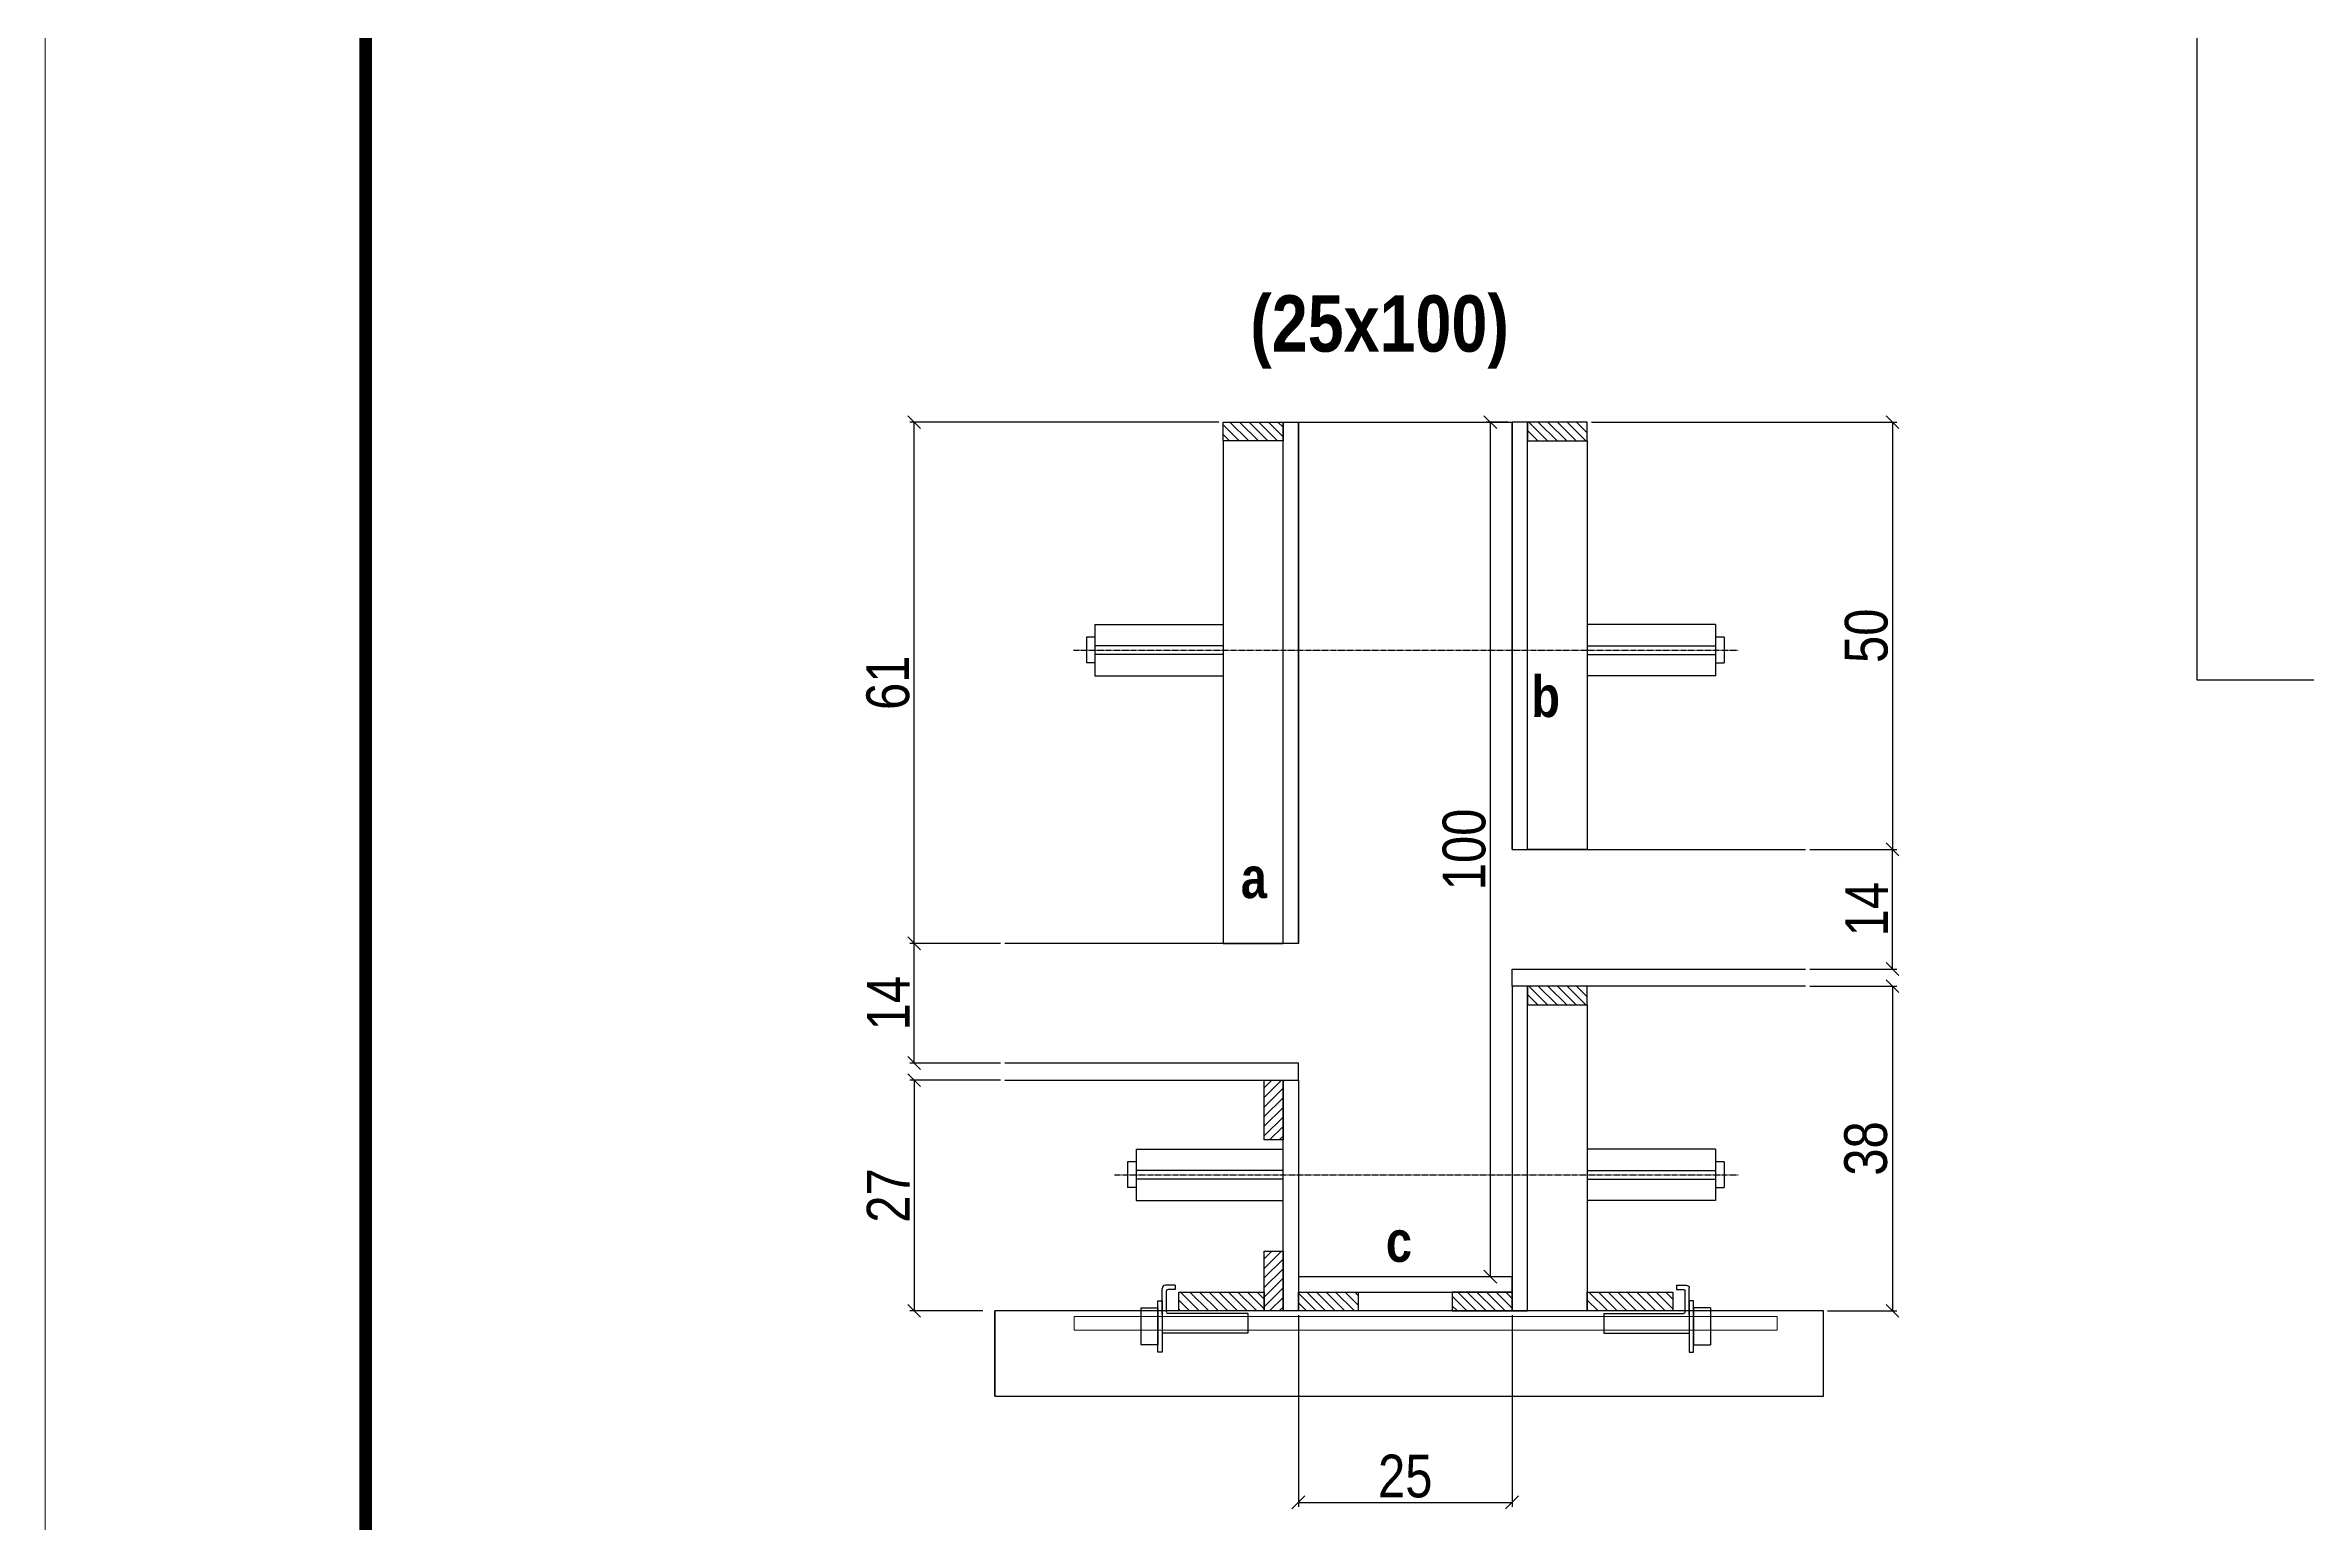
# Model space of a CAD drawing. Extents: x 2603 to 22413, y 1253 to 30260.
# Drawn here: x 2603 to 3132, y 25727 to 26073 of the extents above; entities that cross this region are included whole.
import ezdxf

# ---------------------------------------------------------------- set-up
doc = ezdxf.new("R2010")
doc.units = 0
doc.linetypes.add('DASHED', pattern=[0.75, 0.5, -0.25])
doc.linetypes.add('HIDDEN', pattern=[0.375, 0.25, -0.125])
for name, color, linetype in [('barrote', 251, 'Continuous'), ('COTA', 241, 'Continuous'), ('detalhes', 4, 'Continuous'), ('NOMENCLATURA', 7, 'Continuous'), ('Painéis', 200, 'Continuous'), ('presilha', 1, 'Continuous'), ('SARR_2.2x10', 60, 'Continuous'), ('SARR_2.2x7', 40, 'Continuous'), ('SARR_3.5x7', 81, 'Continuous'), ('TENSOR', 3, 'Continuous')]:
    doc.layers.add(name, color=color, linetype=linetype)
for name, color, linetype, lineweight in [('CONCRETO', 251, 'Continuous', 25), ('Folhas', 255, 'Continuous', 9), ('SARRAFO DE PRESSAO', 251, 'DASHED', 9), ('SCO-___-LAJ', 2, 'Continuous', 0)]:
    doc.layers.add(name, color=color, linetype=linetype, lineweight=lineweight)
doc.styles.add('COTA TECNICA 2X', font='techl___.ttf', dxfattribs={"height": 10})
doc.styles.add('TECNICA', font='techb___.ttf', dxfattribs={"height": 10})
doc.dimstyles.new('SECAO', dxfattribs={"dimscale": 0.333333, "dimtxt": 5, "dimasz": 9, "dimexe": 3, "dimexo": 3, "dimgap": 3, "dimtad": 1, "dimdec": 1, "dimlfac": 0.5, "dimzin": 12, "dimdsep": 46, "dimtxsty": 'COTA TECNICA 2X', "dimblk1": 'OBLIQUE', "dimblk2": 'OBLIQUE', "dimsah": 1, "dimcen": 0.9, "dimclrd": 4, "dimclre": 4, "dimclrt": 240, "dimadec": 1, "dimazin": 3, "dimtfac": 1, "dimtdec": 1, "dimtmove": 0, "dimatfit": 3, "dimfxl": 1, "dimtolj": 1, "dimtzin": 12, "dimarcsym": 0})

# ---------------------------------------------------------------- blocks, each defined once
blk = doc.blocks.new('9999999999')
at = {"layer": 'Folhas'}
blk.add_lwpolyline([(98138.98, 34190.21), (99623.98, 34190.21), (99623.98, 35240.21), (98138.98, 35240.21)], close=True, dxfattribs=at)
at = {"layer": 'Folhas', "color": 30, "const_width": 3}
blk.add_lwpolyline([(98213.98, 34230.21), (99583.98, 34230.21), (99583.98, 35200.21), (98213.98, 35200.21)], close=True, dxfattribs=at)
blk = doc.blocks.new('PRESILHA METÁLICA 1')
at = {"layer": 'presilha'}
for p, q in [((7.5, 10.64), (7.5, 19.86)), ((12, 21), (8.64, 21)), ((9, 11.57), (9, 18.93)), ((12, 19.5), (9.57, 19.5)), ((12, 21), (12, 19.5)), ((0, 13), (6, 13)), ((0, 13), (0, 0)), ((6, 15.5), (7.5, 15.5)), ((6, -2.5), (6, 15.5)), ((6, 13), (6, 0)), ((7.5, 15.5), (7.5, -2.5)), ((37.5, 11), (9.57, 11)), ((37.5, 11), (37.5, 4.1)), ((6, 0), (0, 0)), ((37.5, 4.1), (7.5, 4.1)), ((7.5, -2.5), (6, -2.5))]:
    blk.add_line(p, q, dxfattribs=at)
for centre, radius, start, end in [((8.64, 19.86), 1.14, 90, 180), ((9.57, 18.93), 0.57, 90, 180), ((9.57, 11.57), 0.57, 180, 270)]:
    blk.add_arc(centre, radius, start, end, dxfattribs=at)
blk = doc.blocks.new('_Oblique')
at = {"color": 0, "linetype": 'ByBlock', "lineweight": -2}
blk.add_line((-0.5, -0.5), (0.5, 0.5), dxfattribs=at)
blk = doc.blocks.new('*D552')
at = {"layer": 'COTA', "color": 4, "lineweight": -2, "transparency": 16777216}
for p, q in [((3015.92, 25852.32), (3036.26, 25852.32)), ((3035.26, 25852.32), (3035.26, 25776.32)), ((3020.03, 25776.32), (3036.26, 25776.32))]:
    blk.add_line(p, q, dxfattribs=at)
at = {"layer": 'Defpoints', "color": 0, "transparency": 16777216}
for p in [(3014.92, 25852.32), (3019.03, 25776.32), (3035.26, 25776.32)]:
    blk.add_point(p, dxfattribs=at)
at = {"layer": 'COTA', "color": 4, "lineweight": -2, "transparency": 16777216, "xscale": 3, "yscale": 3, "zscale": 3}
for p, rotation in [((3035.26, 25852.32), 90), ((3035.26, 25776.32), 270)]:
    blk.add_blockref('_Oblique', p, dxfattribs=dict(at, rotation=rotation))
at = {"layer": 'COTA', "color": 240, "transparency": 16777216, "insert": (3029.02, 25814.32), "char_height": 10, "attachment_point": 5, "rotation": 90, "style": 'COTA TECNICA 2X'}
blk.add_mtext('\\A1;38', dxfattribs=at)
blk = doc.blocks.new('*D553')
at = {"layer": 'COTA', "color": 4, "lineweight": -2, "transparency": 16777216}
for p, q in [((3015.92, 25884.32), (3036.26, 25884.32)), ((3035.26, 25856.32), (3035.26, 25884.32)), ((3015.92, 25856.32), (3036.26, 25856.32))]:
    blk.add_line(p, q, dxfattribs=at)
at = {"layer": 'Defpoints', "color": 0, "transparency": 16777216}
for p in [(3014.92, 25884.32), (3035.26, 25884.32), (3014.92, 25856.32)]:
    blk.add_point(p, dxfattribs=at)
at = {"layer": 'COTA', "color": 4, "lineweight": -2, "transparency": 16777216, "xscale": 3, "yscale": 3, "zscale": 3}
for p, rotation in [((3035.26, 25884.32), 90), ((3035.26, 25856.32), 270)]:
    blk.add_blockref('_Oblique', p, dxfattribs=dict(at, rotation=rotation))
at = {"layer": 'COTA', "color": 240, "transparency": 16777216, "insert": (3029.19, 25870.32), "char_height": 10, "attachment_point": 5, "rotation": 90, "style": 'COTA TECNICA 2X'}
blk.add_mtext('\\A1;14', dxfattribs=at)
blk = doc.blocks.new('*D554')
at = {"layer": 'COTA', "color": 4, "lineweight": -2, "transparency": 16777216}
for p, q in [((2826.52, 25830.32), (2805.3, 25830.32)), ((2806.3, 25830.32), (2806.3, 25776.32)), ((2822.4, 25776.32), (2805.3, 25776.32))]:
    blk.add_line(p, q, dxfattribs=at)
at = {"layer": 'Defpoints', "color": 0, "transparency": 16777216}
for p in [(2827.52, 25830.32), (2806.3, 25776.32), (2823.4, 25776.32)]:
    blk.add_point(p, dxfattribs=at)
at = {"layer": 'COTA', "color": 4, "lineweight": -2, "transparency": 16777216, "xscale": 3, "yscale": 3, "zscale": 3}
for p, rotation in [((2806.3, 25830.32), 90), ((2806.3, 25776.32), 270)]:
    blk.add_blockref('_Oblique', p, dxfattribs=dict(at, rotation=rotation))
at = {"layer": 'COTA', "color": 240, "transparency": 16777216, "insert": (2800.23, 25803.32), "char_height": 10, "attachment_point": 5, "rotation": 90, "style": 'COTA TECNICA 2X'}
blk.add_mtext('\\A1;27', dxfattribs=at)
blk = doc.blocks.new('*D2938')
at = {"layer": 'COTA', "color": 4, "lineweight": -2, "transparency": 16777216}
for p, q in [((2945.22, 25984.32), (2940.14, 25984.32)), ((2941.14, 25784.32), (2941.14, 25984.32)), ((2945.22, 25784.32), (2940.14, 25784.32))]:
    blk.add_line(p, q, dxfattribs=at)
at = {"layer": 'Defpoints', "color": 0, "transparency": 16777216}
for p in [(2941.14, 25984.32), (2946.22, 25984.32), (2946.22, 25784.32)]:
    blk.add_point(p, dxfattribs=at)
at = {"layer": 'COTA', "color": 4, "lineweight": -2, "transparency": 16777216, "xscale": 3, "yscale": 3, "zscale": 3}
for p, rotation in [((2941.14, 25984.32), 90), ((2941.14, 25784.32), 270)]:
    blk.add_blockref('_Oblique', p, dxfattribs=dict(at, rotation=rotation))
at = {"layer": 'COTA', "color": 240, "transparency": 16777216, "insert": (2935.04, 25884.32), "char_height": 10, "attachment_point": 5, "rotation": 90, "style": 'COTA TECNICA 2X'}
blk.add_mtext('\\A1;100', dxfattribs=at)
blk = doc.blocks.new('*D2939')
at = {"layer": 'COTA', "color": 4, "lineweight": -2, "transparency": 16777216}
for p, q in [((2877.62, 25984.32), (2805.3, 25984.32)), ((2806.3, 25862.32), (2806.3, 25984.32)), ((2826.52, 25862.32), (2805.3, 25862.32))]:
    blk.add_line(p, q, dxfattribs=at)
at = {"layer": 'Defpoints', "color": 0, "transparency": 16777216}
for p in [(2806.3, 25984.32), (2878.62, 25984.32), (2827.52, 25862.32)]:
    blk.add_point(p, dxfattribs=at)
at = {"layer": 'COTA', "color": 4, "lineweight": -2, "transparency": 16777216, "xscale": 3, "yscale": 3, "zscale": 3}
for p, rotation in [((2806.3, 25984.32), 90), ((2806.3, 25862.32), 270)]:
    blk.add_blockref('_Oblique', p, dxfattribs=dict(at, rotation=rotation))
at = {"layer": 'COTA', "color": 240, "transparency": 16777216, "insert": (2800.2, 25923.32), "char_height": 10, "attachment_point": 5, "rotation": 90, "style": 'COTA TECNICA 2X'}
blk.add_mtext('\\A1;61', dxfattribs=at)
blk = doc.blocks.new('*D2940')
at = {"layer": 'COTA', "color": 4, "lineweight": -2, "transparency": 16777216}
for p, q in [((2896.22, 25775.32), (2896.22, 25730.49)), ((2946.22, 25775.32), (2946.22, 25730.49)), ((2896.22, 25731.49), (2946.22, 25731.49))]:
    blk.add_line(p, q, dxfattribs=at)
at = {"layer": 'Defpoints', "color": 0, "transparency": 16777216}
for p in [(2896.22, 25776.32), (2946.22, 25776.32), (2946.22, 25731.49)]:
    blk.add_point(p, dxfattribs=at)
at = {"layer": 'COTA', "color": 4, "lineweight": -2, "transparency": 16777216, "xscale": 3, "yscale": 3, "zscale": 3, "rotation": 180}
blk.add_blockref('_Oblique', (2896.22, 25731.49), dxfattribs=at)
at = {"layer": 'COTA', "color": 4, "lineweight": -2, "transparency": 16777216, "xscale": 3, "yscale": 3, "zscale": 3}
blk.add_blockref('_Oblique', (2946.22, 25731.49), dxfattribs=at)
at = {"layer": 'COTA', "color": 240, "transparency": 16777216, "insert": (2921.22, 25737.6), "char_height": 10, "attachment_point": 5, "style": 'COTA TECNICA 2X'}
blk.add_mtext('\\A1;25', dxfattribs=at)
blk = doc.blocks.new('*D2941')
at = {"layer": 'COTA', "color": 4, "lineweight": -2, "transparency": 16777216}
for p, q in [((2964.82, 25984.32), (3036.26, 25984.32)), ((3035.26, 25984.32), (3035.26, 25884.32)), ((3015.92, 25884.32), (3036.26, 25884.32))]:
    blk.add_line(p, q, dxfattribs=at)
at = {"layer": 'Defpoints', "color": 0, "transparency": 16777216}
for p in [(2963.82, 25984.32), (3014.92, 25884.32), (3035.26, 25884.32)]:
    blk.add_point(p, dxfattribs=at)
at = {"layer": 'COTA', "color": 4, "lineweight": -2, "transparency": 16777216, "xscale": 3, "yscale": 3, "zscale": 3}
for p, rotation in [((3035.26, 25984.32), 90), ((3035.26, 25884.32), 270)]:
    blk.add_blockref('_Oblique', p, dxfattribs=dict(at, rotation=rotation))
at = {"layer": 'COTA', "color": 240, "transparency": 16777216, "insert": (3029.16, 25934.32), "char_height": 10, "attachment_point": 5, "rotation": 90, "style": 'COTA TECNICA 2X'}
blk.add_mtext('\\A1;50', dxfattribs=at)
blk = doc.blocks.new('*D2942')
at = {"layer": 'COTA', "color": 4, "lineweight": -2, "transparency": 16777216}
for p, q in [((2826.52, 25862.32), (2805.3, 25862.32)), ((2806.3, 25834.32), (2806.3, 25862.32)), ((2826.52, 25834.32), (2805.3, 25834.32))]:
    blk.add_line(p, q, dxfattribs=at)
at = {"layer": 'Defpoints', "color": 0, "transparency": 16777216}
for p in [(2806.3, 25862.32), (2827.52, 25862.32), (2827.52, 25834.32)]:
    blk.add_point(p, dxfattribs=at)
at = {"layer": 'COTA', "color": 4, "lineweight": -2, "transparency": 16777216, "xscale": 3, "yscale": 3, "zscale": 3}
for p, rotation in [((2806.3, 25862.32), 90), ((2806.3, 25834.32), 270)]:
    blk.add_blockref('_Oblique', p, dxfattribs=dict(at, rotation=rotation))
at = {"layer": 'COTA', "color": 240, "transparency": 16777216, "insert": (2800.23, 25848.32), "char_height": 10, "attachment_point": 5, "rotation": 90, "style": 'COTA TECNICA 2X'}
blk.add_mtext('\\A1;14', dxfattribs=at)

msp = doc.modelspace()

# ---------------------------------------------------------------- hatches: boundary and pattern name
at = {"layer": 'SARR_2.2x10'}
h = msp.add_hatch(dxfattribs=at)
h.set_pattern_fill('ANSI31', color=256, scale=0.5, angle=90)
h.set_pattern_definition([(135, (36061.7566, -97735.8522), (-1.122532015, -1.122532015), [])])
h.paths.add_polyline_path([(2868.22, 25780.72), (2868.22, 25776.32), (2888.22, 25776.32), (2888.22, 25780.72)])
h = msp.add_hatch(dxfattribs=at)
h.set_pattern_fill('ANSI31', color=256, scale=0.5, angle=90)
h.set_pattern_definition([(135, (36157.3566, -97735.8522), (-1.122532015, -1.122532015), [])])
h.paths.add_polyline_path([(2963.82, 25780.72), (2963.82, 25776.32), (2983.82, 25776.32), (2983.82, 25780.72)])
at = {"layer": 'SARR_2.2x7'}
h = msp.add_hatch(dxfattribs=at)
h.set_pattern_fill('ANSI31', color=256, scale=0.5, angle=90)
h.set_pattern_definition([(135, (36077.8533, -97532.2522), (-1.122532015, -1.122532015), [])])
h.paths.add_polyline_path([(2892.62, 25984.32), (2892.62, 25979.92), (2878.62, 25979.92), (2878.62, 25984.32)])
h = msp.add_hatch(dxfattribs=at)
h.set_pattern_fill('ANSI31', color=256, scale=0.5, angle=90)
h.set_pattern_definition([(135, (36078.1566, -97532.2522), (-1.122532015, -1.122532015), [])])
h.paths.add_polyline_path([(2949.82, 25984.32), (2949.82, 25979.92), (2963.82, 25979.92), (2963.82, 25984.32)])
h = msp.add_hatch(dxfattribs=at)
h.set_pattern_fill('ANSI31', color=256, scale=0.5, angle=90)
h.set_pattern_definition([(135, (36078.1566, -97664.2522), (-1.122532015, -1.122532015), [])])
h.paths.add_polyline_path([(2949.82, 25852.32), (2949.82, 25847.92), (2963.82, 25847.92), (2963.82, 25852.32)])
h = msp.add_hatch(dxfattribs=at)
h.set_pattern_fill('ANSI31', color=256, scale=0.5)
h.set_pattern_definition([(45, (-120623.9517, -7369.2211), (-1.122532015, 1.122532015), [])])
h.paths.add_polyline_path([(2892.62, 25816.32), (2888.22, 25816.32), (2888.22, 25830.32), (2892.62, 25830.32)])
h = msp.add_hatch(dxfattribs=at)
h.set_pattern_fill('ANSI31', color=256, scale=0.5)
h.set_pattern_definition([(45, (-120623.9517, -7409.2211), (-1.122532015, 1.122532015), [])])
h.paths.add_polyline_path([(2892.62, 25776.32), (2888.22, 25776.32), (2888.22, 25790.32), (2892.62, 25790.32)])
h = msp.add_hatch(dxfattribs=at)
h.set_pattern_fill('ANSI31', color=256, scale=0.5, angle=90)
h.set_pattern_definition([(135, (36131.7566, -97735.8522), (-1.122532015, -1.122532015), [])])
h.paths.add_polyline_path([(2910.22, 25776.32), (2910.22, 25780.72), (2896.22, 25780.72), (2896.22, 25776.32)])
h = msp.add_hatch(dxfattribs=at)
h.set_pattern_fill('ANSI31', color=256, scale=0.5, angle=90)
h.set_pattern_definition([(135, (36081.7566, -97735.8522), (-1.122532015, -1.122532015), [])])
h.paths.add_polyline_path([(2932.22, 25776.32), (2932.22, 25780.72), (2946.22, 25780.72), (2946.22, 25776.32)])

# ---------------------------------------------------------------- linework, layer by layer
at = {"ltscale": 3}
for p, q in [((2848.62, 25936.96), (2848.62, 25924.96)), ((2848.62, 25936.96), (2878.62, 25936.96)), ((2993.82, 25936.96), (2963.82, 25936.96)), ((2993.82, 25936.96), (2993.82, 25924.96)), ((2846.62, 25933.96), (2846.62, 25927.96)), ((2848.62, 25933.96), (2846.62, 25933.96)), ((2878.62, 25931.96), (2848.62, 25931.96)), ((2963.82, 25931.96), (2993.82, 25931.96)), ((2995.82, 25933.96), (2993.82, 25933.96)), ((2995.82, 25933.96), (2995.82, 25927.96)), ((2848.62, 25927.96), (2846.62, 25927.96)), ((2878.62, 25929.96), (2848.62, 25929.96)), ((2963.82, 25929.96), (2993.82, 25929.96)), ((2993.82, 25927.96), (2995.82, 25927.96)), ((2848.62, 25924.96), (2878.62, 25924.96)), ((2993.82, 25924.96), (2963.82, 25924.96)), ((2856.22, 25811.17), (2856.22, 25805.17)), ((2858.22, 25811.17), (2856.22, 25811.17)), ((2858.22, 25814.17), (2858.22, 25802.17)), ((2858.22, 25814.17), (2892.62, 25814.17)), ((2993.82, 25814.17), (2963.82, 25814.17)), ((2993.82, 25814.17), (2993.82, 25802.17)), ((2995.82, 25811.17), (2993.82, 25811.17)), ((2995.82, 25811.17), (2995.82, 25805.17)), ((2858.22, 25805.17), (2856.22, 25805.17)), ((2892.62, 25809.17), (2858.22, 25809.17)), ((2892.62, 25807.17), (2858.22, 25807.17)), ((2963.82, 25809.17), (2993.82, 25809.17)), ((2963.82, 25807.17), (2993.82, 25807.17)), ((2993.82, 25805.17), (2995.82, 25805.17)), ((2858.22, 25802.17), (2892.62, 25802.17)), ((2993.82, 25802.17), (2963.82, 25802.17))]:
    msp.add_line(p, q, dxfattribs=at)
at = {"layer": 'barrote'}
msp.add_lwpolyline([(2825.16, 25756.32), (3019.08, 25756.32), (3019.08, 25776.32), (2825.16, 25776.32)], close=True, dxfattribs=at)
at = {"layer": 'CONCRETO', "linetype": 'Continuous'}
for p, q in [((2878.62, 25984.32), (2946.22, 25984.32)), ((2896.22, 25862.32), (2896.22, 25984.32)), ((2946.22, 25884.32), (2946.22, 25984.32)), ((2946.22, 25884.32), (3014.92, 25884.32)), ((2896.22, 25862.32), (2827.52, 25862.32))]:
    msp.add_line(p, q, dxfattribs=at)
at = {"layer": 'COTA'}
msp.add_lwpolyline([(3106.52, 26110.6), (3546.64, 26110.6), (3546.64, 25923.96), (3106.52, 25923.96)], close=True, dxfattribs=at)
at = {"layer": 'detalhes', "color": 250}
msp.add_line((2825.16, 25756.32), (2825.16, 25776.32), dxfattribs=at)
at = {"layer": 'Painéis', "linetype": 'Continuous'}
for points in [[(2892.62, 25862.32), (2892.62, 25984.32), (2896.22, 25984.32), (2896.22, 25862.32)], [(2949.82, 25884.32), (2949.82, 25984.32), (2946.22, 25984.32), (2946.22, 25884.32)], [(2949.82, 25776.32), (2949.82, 25852.32), (2946.22, 25852.32), (2946.22, 25776.32)], [(2892.62, 25776.32), (2892.62, 25830.32), (2896.22, 25830.32), (2896.22, 25776.32)], [(2946.22, 25784.32), (2896.22, 25784.32), (2896.22, 25780.72), (2946.22, 25780.72)]]:
    msp.add_lwpolyline(points, close=True, dxfattribs=at)
at = {"layer": 'Painéis', "linetype": 'Continuous', "elevation": 0}
for points in [[(3014.92, 25852.32), (2946.22, 25852.32), (2946.22, 25856.32), (3014.92, 25856.32)], [(2827.52, 25830.32), (2896.22, 25830.32), (2896.22, 25834.32), (2827.52, 25834.32)]]:
    msp.add_lwpolyline(points, dxfattribs=at)
at = {"layer": 'SARR_2.2x10'}
for points in [[(2868.22, 25780.72), (2888.22, 25780.72), (2888.22, 25776.32), (2868.22, 25776.32)], [(2963.82, 25780.72), (2983.82, 25780.72), (2983.82, 25776.32), (2963.82, 25776.32)]]:
    msp.add_lwpolyline(points, close=True, dxfattribs=at)
at = {"layer": 'SARR_2.2x7'}
for points in [[(2878.62, 25984.32), (2892.62, 25984.32), (2892.62, 25979.92), (2878.62, 25979.92)], [(2963.82, 25852.32), (2949.82, 25852.32), (2949.82, 25847.92), (2963.82, 25847.92)], [(2892.62, 25790.32), (2892.62, 25776.32), (2888.22, 25776.32), (2888.22, 25790.32)], [(2896.22, 25780.72), (2910.22, 25780.72), (2910.22, 25776.32), (2896.22, 25776.32)], [(2946.22, 25780.72), (2932.22, 25780.72), (2932.22, 25776.32), (2946.22, 25776.32)]]:
    msp.add_lwpolyline(points, close=True, dxfattribs=at)
at = {"layer": 'SARR_2.2x7', "elevation": 0}
for points in [[(2963.82, 25984.32), (2949.82, 25984.32), (2949.82, 25979.92), (2963.82, 25979.92)], [(2892.62, 25830.32), (2892.62, 25816.32), (2888.22, 25816.32), (2888.22, 25830.32)]]:
    msp.add_lwpolyline(points, close=True, dxfattribs=at)
at = {"layer": 'SARR_3.5x7'}
for points in [[(2892.62, 25979.92), (2878.62, 25979.92), (2878.62, 25862.32), (2892.62, 25862.32)], [(2949.82, 25979.92), (2963.82, 25979.92), (2963.82, 25884.32), (2949.82, 25884.32)]]:
    msp.add_lwpolyline(points, close=True, dxfattribs=at)
at = {"layer": 'SARR_3.5x7', "elevation": 0}
msp.add_lwpolyline([(2949.82, 25847.92), (2963.82, 25847.92), (2963.82, 25776.32), (2949.82, 25776.32)], close=True, dxfattribs=at)
at = {"layer": 'SCO-___-LAJ', "color": 1}
msp.add_lwpolyline([(2843.77, 25774.98), (3008.27, 25774.98), (3008.27, 25771.78), (2843.77, 25771.78)], close=True, dxfattribs=at)
at = {"layer": 'TENSOR', "linetype": 'HIDDEN', "ltscale": 0.5}
for p, q in [((2843.62, 25930.96), (2999.12, 25930.96)), ((2853.22, 25808.17), (2999.12, 25808.17))]:
    msp.add_line(p, q, dxfattribs=at)

# ---------------------------------------------------------------- block references
at = {"layer": 'presilha', "yscale": 0.6666666666666666, "zscale": 0.6666666666666666}
for p, xscale in [((2859.35, 25768.35), 0.6666666666666666), ((2992.69, 25768.35), -0.6666666666666666)]:
    msp.add_blockref('PRESILHA METÁLICA 1', p, dxfattribs=dict(at, xscale=xscale))
at = {"layer": 'SARRAFO DE PRESSAO', "color": 6, "linetype": 'ByBlock'}
msp.add_blockref('9999999999', (-95536.01, -8816.76), dxfattribs=at)

# ---------------------------------------------------------------- texts
at = {"layer": 'detalhes', "style": 'TECNICA'}
for s, p in [('b', (2950.72, 25915.31)), ('a', (2882.74, 25872.92)), ('c', (2916.68, 25787.79))]:
    msp.add_text(s, height=9.6, dxfattribs=at).set_placement(p)
at = {"layer": 'NOMENCLATURA', "insert": (2915.22, 26036.01), "char_height": 13.2, "attachment_point": 2, "style": 'TECNICA'}
msp.add_mtext_dynamic_manual_height_columns('\\P(25x100)', width=300.2766, gutter_width=1, heights=[0], dxfattribs=at)

# ---------------------------------------------------------------- dimensions: what is measured, and where the dimension line sits
at = {"layer": 'COTA'}
for base, p1, p2, picture, middle in [((2806.3, 25984.32), (2827.52, 25862.32), (2878.62, 25984.32), '*D2939', (2800.2, 25923.32)), ((2941.14, 25984.32), (2946.22, 25784.32), (2946.22, 25984.32), '*D2938', (2935.04, 25884.32)), ((3035.26, 25884.32), (2963.82, 25984.32), (3014.92, 25884.32), '*D2941', (3029.16, 25934.32)), ((3035.26, 25884.32), (3014.92, 25856.32), (3014.92, 25884.32), '*D553', (3029.19, 25870.32)), ((2806.3, 25862.32), (2827.52, 25834.32), (2827.52, 25862.32), '*D2942', (2800.23, 25848.32)), ((3035.26, 25776.32, 0), (3014.92, 25852.32), (3019.03, 25776.32, 0), '*D552', (3029.02, 25814.32, 0)), ((2806.3, 25776.32, 0), (2827.52, 25830.32), (2823.4, 25776.32, 0), '*D554', (2800.23, 25803.32, 0))]:
    dim = msp.add_linear_dim(base=base, p1=p1, p2=p2, angle=90, dimstyle='SECAO', dxfattribs=at)
    dim.commit()
    dim.dimension.update_dxf_attribs({"geometry": picture, "text_midpoint": middle})
dim = msp.add_linear_dim(base=(2946.22, 25731.49), p1=(2896.22, 25776.32), p2=(2946.22, 25776.32), dimstyle='SECAO', dxfattribs=at)
dim.commit()
dim.dimension.update_dxf_attribs({"geometry": '*D2940', "text_midpoint": (2921.22, 25737.6)})

doc.saveas('drawing.dxf')
